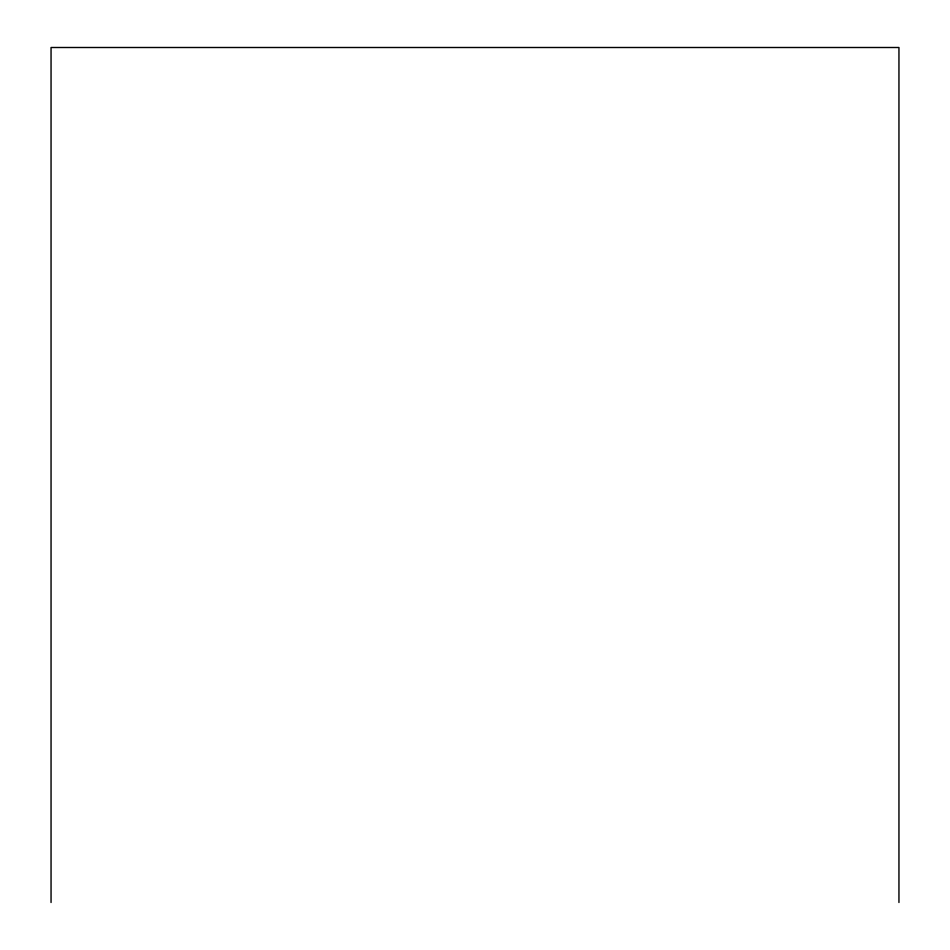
<?xml version="1.0" encoding="UTF-8"?>
<svg xmlns="http://www.w3.org/2000/svg" width="950" height="950" viewBox="0 0 950 950"><rect width="100%" height="100%" fill="white"/><g stroke="black" fill="none" stroke-linecap="round" stroke-linejoin="round"><path stroke-width="1.43" d="M898.949 902.5L898.949 47.5L51.051 47.5L51.051 902.5"/></g></svg>
